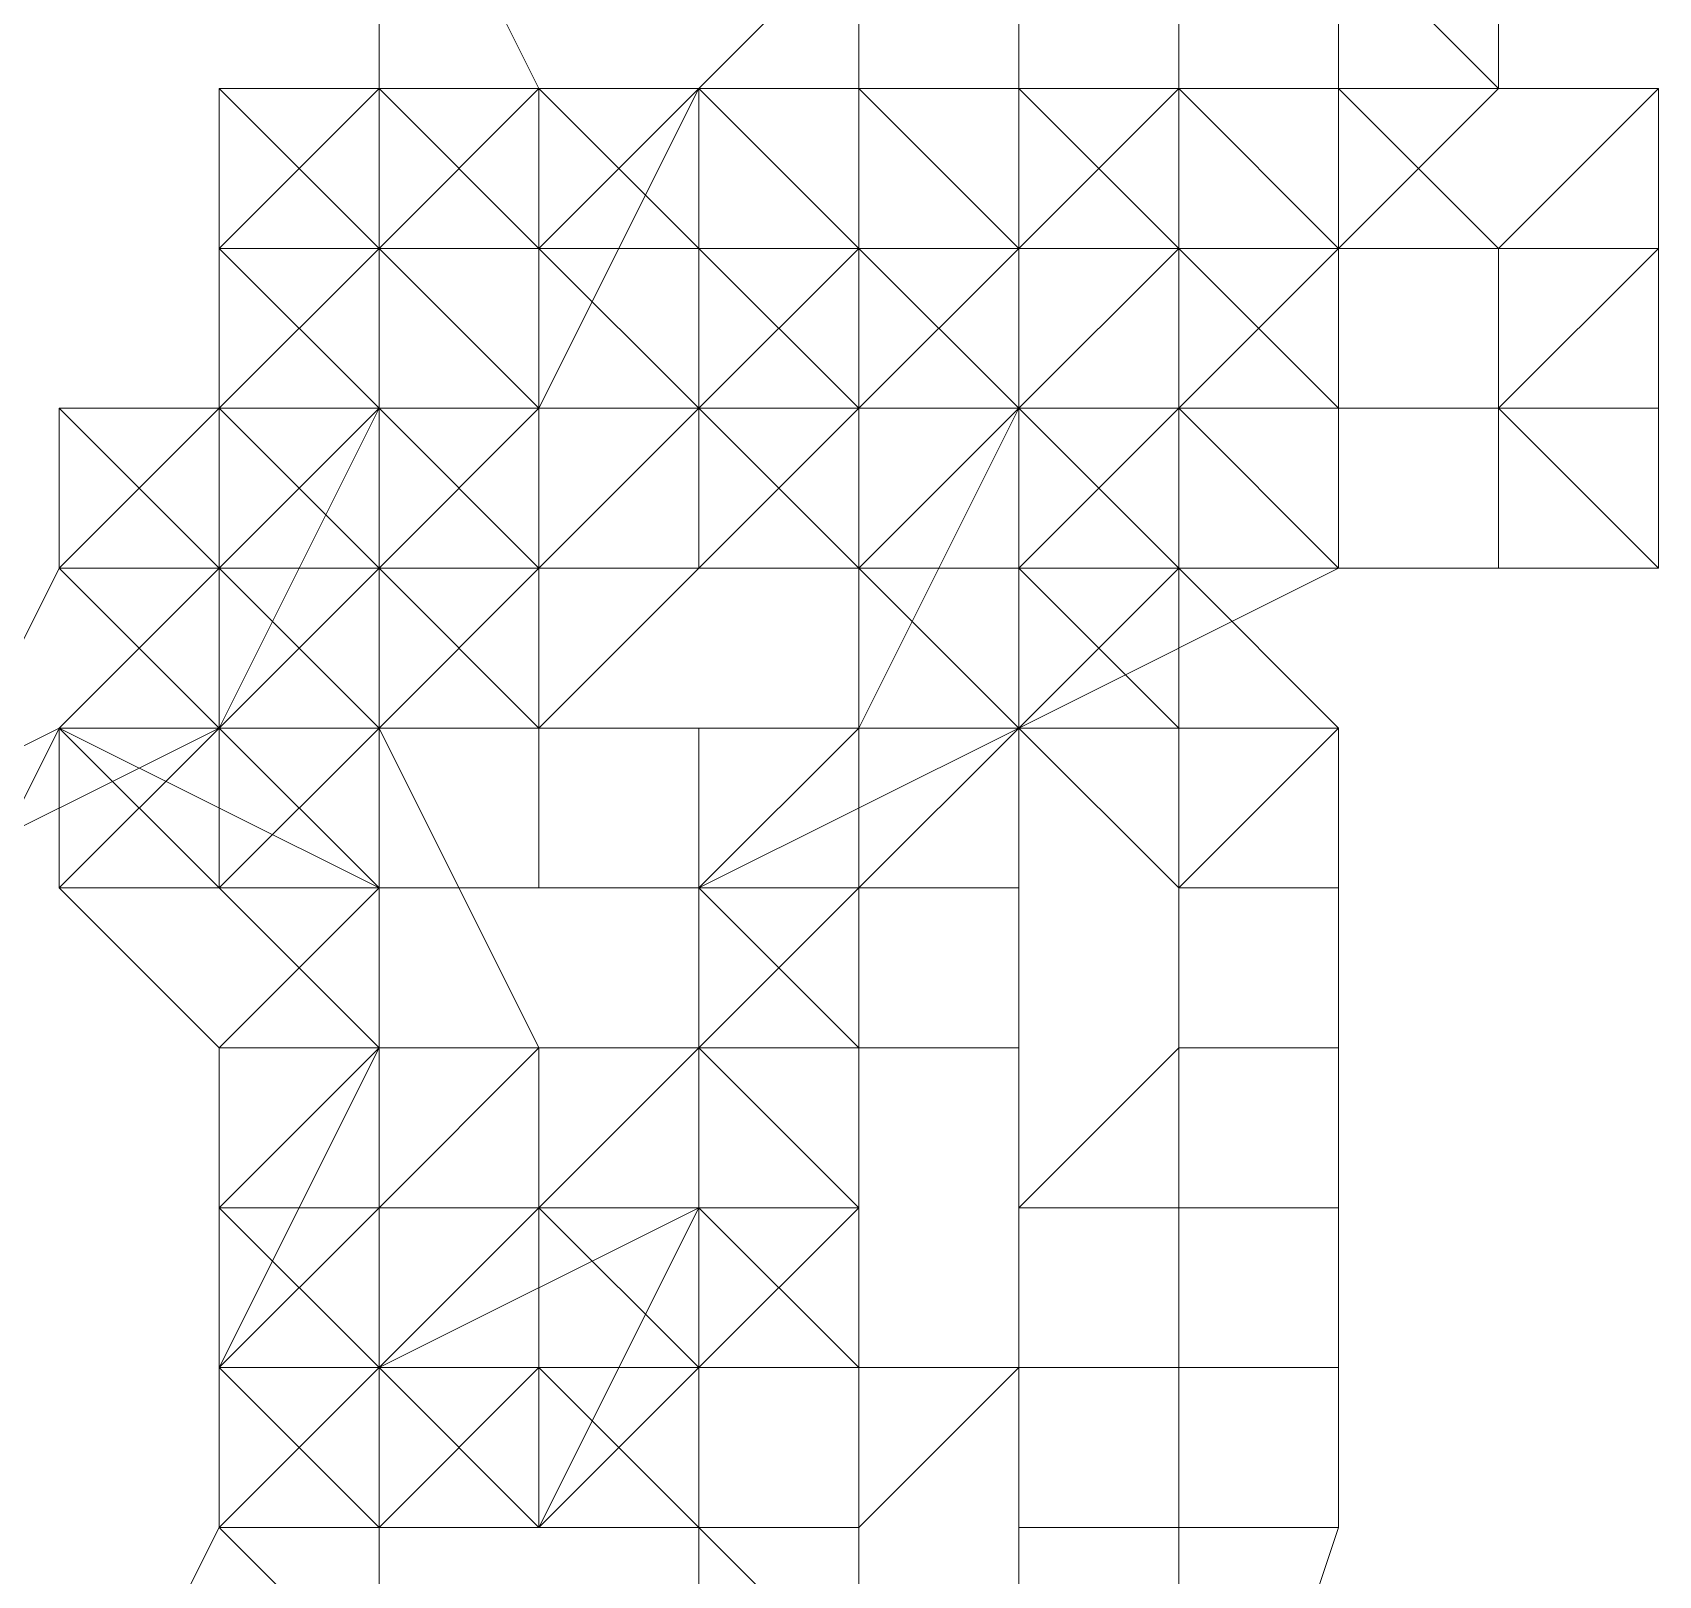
# Model space of a CAD drawing. Extents: x -66030 to 95157, y -13132 to 45879.
# Drawn here: x 53855.8 to 53895.51, y 27628.2 to 27665.89 of the extents above; entities that cross this region are included whole.
import ezdxf

# ---------------------------------------------------------------- set-up
doc = ezdxf.new("R2010")
doc.units = 0
doc.header["$LTSCALE"] = 100
doc.header["$MEASUREMENT"] = 0
doc.layers.get('0').update_dxf_attribs({"linetype": 'CONTINUOUS'})

msp = doc.modelspace()

# ---------------------------------------------------------------- linework, layer by layer
at = {"lineweight": 0}
for points in [[(53868.173, 27664.527), (53864.267, 27664.527), (53864.267, 27664.527), (53868.173, 27664.527), (53868.173, 27664.527), (53868.173, 27664.527), (53868.173, 27664.527), (53864.267, 27672.339), (53864.267, 27664.527)], [(53875.985, 27668.433), (53875.985, 27668.433), (53872.079, 27664.527), (53875.985, 27660.621), (53875.985, 27664.527), (53875.985, 27668.433), (53875.985, 27668.433), (53875.985, 27668.433), (53875.985, 27668.433)], [(53879.891, 27668.433), (53879.891, 27668.433), (53875.985, 27668.433), (53875.985, 27664.527), (53879.891, 27664.527), (53879.891, 27668.433), (53879.891, 27668.433), (53879.891, 27668.433), (53879.891, 27668.433)], [(53883.797, 27668.433), (53879.891, 27668.433), (53879.891, 27668.433), (53879.891, 27664.527), (53883.797, 27664.527), (53883.797, 27668.433), (53883.797, 27668.433), (53883.797, 27668.433), (53879.891, 27668.433)], [(53883.797, 27668.433), (53883.797, 27668.433), (53883.797, 27668.433), (53883.797, 27664.527), (53883.797, 27664.527), (53883.797, 27668.433), (53883.797, 27668.433), (53883.797, 27668.433), (53883.797, 27668.433)], [(53887.703, 27664.527), (53887.703, 27668.433), (53883.797, 27668.433), (53883.797, 27664.527), (53887.703, 27664.527), (53887.703, 27664.527), (53887.703, 27664.527), (53887.703, 27664.527), (53887.703, 27664.527)], [(53891.609, 27664.527), (53891.609, 27668.433), (53887.703, 27668.433), (53887.703, 27664.527), (53891.609, 27664.527), (53891.609, 27664.527), (53891.609, 27664.527), (53891.609, 27664.527), (53891.609, 27664.527)], [(53891.609, 27668.433), (53887.703, 27668.433), (53887.703, 27664.527), (53891.609, 27664.527), (53891.609, 27668.433), (53891.609, 27668.433), (53891.609, 27668.433), (53891.609, 27668.433), (53891.609, 27668.433)], [(53860.361, 27660.621), (53860.361, 27660.621), (53864.267, 27656.715), (53864.267, 27664.527), (53864.267, 27664.527), (53860.361, 27660.621), (53860.361, 27660.621), (53860.361, 27660.621), (53860.361, 27660.621)], [(53860.361, 27660.621), (53860.361, 27660.621), (53860.361, 27660.621), (53864.267, 27664.527), (53864.267, 27664.527), (53860.361, 27660.621), (53860.361, 27660.621), (53860.361, 27660.621), (53860.361, 27660.621)], [(53860.361, 27664.527), (53860.361, 27664.527), (53860.361, 27660.621), (53864.267, 27660.621), (53864.267, 27660.621), (53860.361, 27664.527), (53860.361, 27664.527), (53860.361, 27664.527), (53860.361, 27664.527)], [(53864.267, 27660.621), (53860.361, 27664.527), (53860.361, 27664.527), (53864.267, 27660.621), (53864.267, 27660.621), (53864.267, 27660.621), (53864.267, 27660.621), (53864.267, 27660.621), (53864.267, 27660.621)], [(53868.173, 27664.527), (53864.267, 27664.527), (53860.361, 27664.527), (53864.267, 27660.621), (53868.173, 27664.527), (53868.173, 27664.527), (53868.173, 27664.527), (53868.173, 27664.527), (53868.173, 27664.527)], [(53864.267, 27656.715), (53864.267, 27656.715), (53868.173, 27656.715), (53868.173, 27660.621), (53864.267, 27664.527), (53864.267, 27656.715), (53864.267, 27656.715), (53864.267, 27656.715), (53864.267, 27656.715)], [(53864.267, 27660.621), (53868.173, 27664.527), (53868.173, 27664.527), (53864.267, 27664.527), (53864.267, 27664.527), (53864.267, 27660.621), (53864.267, 27664.527), (53864.267, 27660.621), (53864.267, 27660.621)], [(53864.267, 27660.621), (53868.173, 27664.527), (53868.173, 27664.527), (53864.267, 27660.621), (53864.267, 27660.621), (53864.267, 27660.621), (53864.267, 27660.621), (53864.267, 27660.621), (53864.267, 27660.621)], [(53868.173, 27660.621), (53868.173, 27664.527), (53868.173, 27664.527), (53864.267, 27660.621), (53868.173, 27660.621), (53868.173, 27660.621), (53868.173, 27660.621), (53868.173, 27660.621), (53868.173, 27660.621)], [(53868.173, 27660.621), (53872.079, 27656.715), (53872.079, 27656.715), (53872.079, 27664.527), (53872.079, 27664.527), (53868.173, 27660.621), (53872.079, 27664.527), (53872.079, 27660.621), (53868.173, 27660.621)], [(53868.173, 27656.715), (53872.079, 27664.527), (53868.173, 27664.527), (53868.173, 27660.621), (53868.173, 27656.715), (53868.173, 27656.715), (53868.173, 27656.715), (53868.173, 27656.715), (53868.173, 27656.715)], [(53872.079, 27660.621), (53872.079, 27664.527), (53868.173, 27664.527), (53868.173, 27656.715), (53872.079, 27656.715), (53872.079, 27660.621), (53872.079, 27656.715), (53872.079, 27656.715), (53872.079, 27660.621)], [(53872.079, 27660.621), (53872.079, 27664.527), (53868.173, 27664.527), (53872.079, 27660.621), (53872.079, 27660.621), (53872.079, 27660.621), (53872.079, 27660.621), (53872.079, 27660.621), (53872.079, 27660.621)], [(53872.079, 27664.527), (53872.079, 27656.715), (53875.985, 27656.715), (53875.985, 27664.527), (53872.079, 27664.527), (53872.079, 27664.527), (53872.079, 27664.527), (53872.079, 27664.527), (53872.079, 27664.527)], [(53872.079, 27664.527), (53872.079, 27656.715), (53872.079, 27656.715), (53872.079, 27664.527), (53872.079, 27664.527), (53872.079, 27664.527), (53872.079, 27664.527), (53872.079, 27664.527), (53872.079, 27664.527)], [(53872.079, 27664.527), (53872.079, 27664.527), (53872.079, 27664.527), (53872.079, 27660.621), (53875.985, 27660.621), (53872.079, 27664.527), (53872.079, 27664.527), (53872.079, 27664.527), (53872.079, 27664.527)], [(53872.079, 27664.527), (53872.079, 27664.527), (53872.079, 27664.527), (53875.985, 27660.621), (53875.985, 27660.621), (53872.079, 27664.527), (53872.079, 27664.527), (53872.079, 27664.527), (53872.079, 27664.527)], [(53875.985, 27664.527), (53879.891, 27660.621), (53879.891, 27660.621), (53879.891, 27664.527), (53875.985, 27664.527), (53875.985, 27664.527), (53875.985, 27664.527), (53875.985, 27664.527), (53875.985, 27664.527)], [(53875.985, 27656.715), (53875.985, 27656.715), (53879.891, 27660.621), (53875.985, 27664.527), (53875.985, 27664.527), (53875.985, 27656.715), (53875.985, 27656.715), (53875.985, 27656.715), (53875.985, 27656.715)], [(53879.891, 27664.527), (53879.891, 27664.527), (53879.891, 27660.621), (53879.891, 27660.621), (53883.797, 27660.621), (53879.891, 27664.527), (53879.891, 27664.527), (53879.891, 27664.527), (53879.891, 27664.527)], [(53883.797, 27664.527), (53879.891, 27664.527), (53879.891, 27664.527), (53879.891, 27660.621), (53883.797, 27660.621), (53883.797, 27664.527), (53883.797, 27664.527), (53879.891, 27664.527), (53879.891, 27664.527)], [(53883.797, 27664.527), (53883.797, 27664.527), (53883.797, 27664.527), (53879.891, 27660.621), (53883.797, 27660.621), (53883.797, 27664.527), (53883.797, 27664.527), (53883.797, 27664.527), (53883.797, 27664.527)], [(53883.797, 27660.621), (53883.797, 27660.621), (53883.797, 27660.621), (53883.797, 27664.527), (53879.891, 27664.527), (53883.797, 27660.621), (53883.797, 27660.621), (53883.797, 27660.621), (53883.797, 27660.621)], [(53879.891, 27664.527), (53879.891, 27660.621), (53883.797, 27660.621), (53883.797, 27664.527), (53879.891, 27664.527), (53879.891, 27664.527), (53879.891, 27664.527), (53879.891, 27664.527), (53879.891, 27664.527)], [(53883.797, 27664.527), (53883.797, 27664.527), (53883.797, 27664.527), (53883.797, 27660.621), (53883.797, 27660.621), (53883.797, 27664.527), (53883.797, 27664.527), (53883.797, 27664.527), (53883.797, 27664.527)], [(53887.703, 27660.621), (53887.703, 27660.621), (53883.797, 27664.527), (53883.797, 27660.621), (53883.797, 27656.715), (53887.703, 27660.621), (53887.703, 27660.621), (53887.703, 27660.621), (53887.703, 27660.621)], [(53883.797, 27664.527), (53883.797, 27660.621), (53887.703, 27660.621), (53887.703, 27664.527), (53883.797, 27664.527), (53883.797, 27664.527), (53883.797, 27664.527), (53883.797, 27664.527), (53883.797, 27664.527)], [(53883.797, 27664.527), (53883.797, 27660.621), (53887.703, 27660.621), (53883.797, 27664.527), (53883.797, 27664.527), (53883.797, 27664.527), (53883.797, 27664.527), (53883.797, 27664.527), (53883.797, 27664.527)], [(53891.609, 27664.527), (53887.703, 27660.621), (53891.609, 27660.621), (53895.515, 27664.527), (53891.609, 27664.527), (53891.609, 27664.527), (53891.609, 27664.527), (53891.609, 27664.527), (53891.609, 27664.527)], [(53887.703, 27664.527), (53887.703, 27660.621), (53887.703, 27660.621), (53891.609, 27664.527), (53887.703, 27664.527), (53887.703, 27664.527), (53887.703, 27664.527), (53887.703, 27664.527), (53887.703, 27664.527)], [(53891.609, 27664.527), (53887.703, 27664.527), (53887.703, 27664.527), (53891.609, 27664.527), (53891.609, 27664.527), (53891.609, 27664.527), (53891.609, 27664.527), (53891.609, 27664.527), (53891.609, 27664.527)], [(53895.515, 27664.527), (53891.609, 27660.621), (53891.609, 27656.715), (53895.515, 27660.621), (53895.515, 27660.621), (53895.515, 27664.527), (53895.515, 27660.621), (53895.515, 27664.527), (53895.515, 27664.527)], [(53864.267, 27660.621), (53860.361, 27656.715), (53864.267, 27652.809), (53864.267, 27656.715), (53864.267, 27660.621), (53864.267, 27660.621), (53864.267, 27660.621), (53864.267, 27660.621), (53864.267, 27660.621)], [(53860.361, 27660.621), (53860.361, 27656.715), (53864.267, 27656.715), (53864.267, 27660.621), (53864.267, 27660.621), (53860.361, 27660.621), (53864.267, 27660.621), (53860.361, 27660.621), (53860.361, 27660.621)], [(53864.267, 27656.715), (53864.267, 27656.715), (53864.267, 27656.715), (53860.361, 27660.621), (53860.361, 27656.715), (53864.267, 27656.715), (53864.267, 27656.715), (53864.267, 27656.715), (53864.267, 27656.715)], [(53864.267, 27656.715), (53864.267, 27652.809), (53864.267, 27652.809), (53868.173, 27656.715), (53868.173, 27656.715), (53864.267, 27656.715), (53868.173, 27656.715), (53864.267, 27660.621), (53864.267, 27656.715)], [(53868.173, 27660.621), (53868.173, 27656.715), (53868.173, 27656.715), (53875.985, 27656.715), (53872.079, 27660.621), (53868.173, 27660.621), (53868.173, 27660.621), (53868.173, 27656.715), (53868.173, 27656.715)], [(53872.079, 27660.621), (53868.173, 27660.621), (53868.173, 27660.621), (53872.079, 27656.715), (53875.985, 27656.715), (53872.079, 27660.621), (53872.079, 27660.621), (53868.173, 27660.621), (53868.173, 27660.621)], [(53872.079, 27656.715), (53872.079, 27656.715), (53872.079, 27656.715), (53868.173, 27660.621), (53868.173, 27660.621), (53872.079, 27656.715), (53872.079, 27656.715), (53872.079, 27656.715), (53872.079, 27656.715)], [(53868.173, 27656.715), (53868.173, 27656.715), (53872.079, 27656.715), (53868.173, 27660.621), (53868.173, 27660.621), (53868.173, 27656.715), (53868.173, 27656.715), (53868.173, 27656.715), (53868.173, 27656.715)], [(53868.173, 27656.715), (53868.173, 27656.715), (53868.173, 27656.715), (53868.173, 27660.621), (53868.173, 27660.621), (53868.173, 27656.715), (53868.173, 27656.715), (53868.173, 27656.715), (53868.173, 27656.715)], [(53872.079, 27660.621), (53872.079, 27660.621), (53872.079, 27660.621), (53872.079, 27660.621), (53872.079, 27656.715), (53875.985, 27656.715), (53875.985, 27656.715), (53879.891, 27656.715), (53879.891, 27656.715), (53879.891, 27656.715), (53879.891, 27656.715), (53879.891, 27660.621), (53879.891, 27660.621), (53879.891, 27660.621), (53883.797, 27660.621), (53883.797, 27660.621), (53883.797, 27660.621), (53883.797, 27660.621), (53887.703, 27656.715), (53887.703, 27656.715), (53887.703, 27656.715), (53887.703, 27656.715), (53883.797, 27656.715), (53883.797, 27652.809), (53883.797, 27652.809), (53879.891, 27652.809), (53879.891, 27652.809), (53879.891, 27652.809), (53875.985, 27652.809), (53872.079, 27652.809), (53875.985, 27652.809), (53875.985, 27652.809), (53872.079, 27656.715), (53872.079, 27656.715), (53872.079, 27656.715), (53872.079, 27656.715), (53872.079, 27656.715), (53872.079, 27660.621)], [(53872.079, 27660.621), (53872.079, 27660.621), (53872.079, 27660.621), (53872.079, 27656.715), (53872.079, 27656.715), (53872.079, 27660.621), (53872.079, 27660.621), (53872.079, 27660.621), (53872.079, 27660.621)], [(53872.079, 27660.621), (53872.079, 27660.621), (53872.079, 27660.621), (53872.079, 27656.715), (53872.079, 27656.715), (53872.079, 27660.621), (53872.079, 27660.621), (53872.079, 27660.621), (53872.079, 27660.621)], [(53875.985, 27660.621), (53875.985, 27660.621), (53872.079, 27660.621), (53872.079, 27656.715), (53872.079, 27656.715), (53875.985, 27660.621), (53875.985, 27660.621), (53875.985, 27660.621), (53875.985, 27660.621)], [(53872.079, 27656.715), (53875.985, 27660.621), (53875.985, 27660.621), (53872.079, 27656.715), (53872.079, 27656.715), (53872.079, 27656.715), (53872.079, 27656.715), (53872.079, 27656.715), (53872.079, 27656.715)], [(53875.985, 27652.809), (53875.985, 27656.715), (53875.985, 27660.621), (53872.079, 27656.715), (53875.985, 27652.809), (53875.985, 27652.809), (53875.985, 27652.809), (53875.985, 27652.809), (53875.985, 27652.809)], [(53875.985, 27660.621), (53875.985, 27660.621), (53875.985, 27656.715), (53879.891, 27656.715), (53879.891, 27660.621), (53875.985, 27660.621), (53875.985, 27660.621), (53875.985, 27660.621), (53875.985, 27660.621)], [(53879.891, 27660.621), (53879.891, 27660.621), (53875.985, 27660.621), (53879.891, 27656.715), (53883.797, 27660.621), (53879.891, 27660.621), (53879.891, 27660.621), (53879.891, 27660.621), (53879.891, 27660.621)], [(53887.703, 27660.621), (53887.703, 27660.621), (53887.703, 27660.621), (53883.797, 27656.715), (53883.797, 27656.715), (53887.703, 27660.621), (53887.703, 27660.621), (53887.703, 27660.621), (53887.703, 27660.621)], [(53887.703, 27656.715), (53887.703, 27656.715), (53887.703, 27660.621), (53883.797, 27656.715), (53883.797, 27656.715), (53887.703, 27656.715), (53887.703, 27656.715), (53887.703, 27656.715), (53887.703, 27656.715)], [(53895.515, 27660.621), (53891.609, 27656.715), (53891.609, 27656.715), (53895.515, 27656.715), (53895.515, 27660.621), (53895.515, 27660.621), (53895.515, 27660.621), (53895.515, 27660.621), (53895.515, 27660.621)], [(53895.515, 27660.621), (53891.609, 27656.715), (53891.609, 27656.715), (53895.515, 27660.621), (53895.515, 27660.621), (53895.515, 27660.621), (53895.515, 27660.621), (53895.515, 27660.621), (53895.515, 27660.621)], [(53856.455, 27656.715), (53860.361, 27652.809), (53860.361, 27652.809), (53860.361, 27656.715), (53856.455, 27656.715), (53856.455, 27656.715), (53856.455, 27656.715), (53856.455, 27656.715), (53856.455, 27656.715)], [(53856.455, 27652.809), (53860.361, 27652.809), (53860.361, 27652.809), (53856.455, 27656.715), (53856.455, 27656.715), (53856.455, 27652.809), (53856.455, 27656.715), (53856.455, 27656.715), (53856.455, 27652.809)], [(53860.361, 27656.715), (53860.361, 27656.715), (53856.455, 27652.809), (53860.361, 27648.903), (53864.267, 27652.809), (53860.361, 27656.715), (53860.361, 27656.715), (53860.361, 27656.715), (53860.361, 27656.715)], [(53864.267, 27656.715), (53864.267, 27656.715), (53864.267, 27656.715), (53860.361, 27656.715), (53860.361, 27656.715), (53860.361, 27656.715), (53860.361, 27652.809), (53860.361, 27652.809), (53860.361, 27652.809), (53864.267, 27656.715)], [(53860.361, 27656.715), (53860.361, 27652.809), (53864.267, 27656.715), (53860.361, 27656.715), (53860.361, 27656.715), (53860.361, 27656.715), (53860.361, 27656.715), (53860.361, 27656.715), (53860.361, 27656.715)], [(53864.267, 27656.715), (53864.267, 27656.715), (53860.361, 27656.715), (53864.267, 27652.809), (53864.267, 27652.809), (53864.267, 27656.715), (53864.267, 27652.809), (53868.173, 27656.715), (53864.267, 27656.715)], [(53860.361, 27648.903), (53864.267, 27648.903), (53868.173, 27652.809), (53864.267, 27656.715), (53860.361, 27652.809), (53860.361, 27648.903), (53860.361, 27648.903), (53860.361, 27648.903), (53864.267, 27648.903)], [(53864.267, 27652.809), (53864.267, 27652.809), (53864.267, 27648.903), (53868.173, 27652.809), (53868.173, 27656.715), (53864.267, 27652.809), (53864.267, 27652.809), (53864.267, 27652.809), (53864.267, 27652.809)], [(53868.173, 27656.715), (53864.267, 27652.809), (53864.267, 27652.809), (53868.173, 27652.809), (53868.173, 27656.715), (53868.173, 27656.715), (53868.173, 27656.715), (53868.173, 27656.715), (53868.173, 27656.715)], [(53872.079, 27656.715), (53872.079, 27652.809), (53875.985, 27652.809), (53875.985, 27656.715), (53875.985, 27656.715), (53872.079, 27656.715), (53872.079, 27656.715), (53868.173, 27652.809), (53872.079, 27652.809)], [(53868.173, 27656.715), (53872.079, 27656.715), (53872.079, 27656.715), (53875.985, 27656.715), (53875.985, 27656.715), (53868.173, 27656.715), (53868.173, 27656.715), (53868.173, 27656.715), (53872.079, 27656.715)], [(53875.985, 27652.809), (53872.079, 27656.715), (53872.079, 27656.715), (53875.985, 27652.809), (53875.985, 27652.809), (53875.985, 27652.809), (53875.985, 27652.809), (53875.985, 27652.809), (53875.985, 27652.809)], [(53875.985, 27656.715), (53872.079, 27652.809), (53872.079, 27652.809), (53875.985, 27652.809), (53875.985, 27652.809), (53875.985, 27656.715), (53875.985, 27652.809), (53875.985, 27656.715), (53875.985, 27656.715)], [(53875.985, 27656.715), (53872.079, 27652.809), (53872.079, 27652.809), (53875.985, 27656.715), (53875.985, 27656.715), (53875.985, 27656.715), (53875.985, 27656.715), (53875.985, 27656.715), (53875.985, 27656.715)], [(53875.985, 27656.715), (53872.079, 27652.809), (53872.079, 27652.809), (53875.985, 27656.715), (53875.985, 27656.715), (53875.985, 27656.715), (53875.985, 27656.715), (53875.985, 27656.715), (53875.985, 27656.715)], [(53872.079, 27656.715), (53872.079, 27652.809), (53872.079, 27652.809), (53875.985, 27656.715), (53872.079, 27656.715), (53872.079, 27656.715), (53872.079, 27656.715), (53872.079, 27652.809), (53872.079, 27652.809)], [(53875.985, 27652.809), (53879.891, 27656.715), (53875.985, 27656.715), (53875.985, 27652.809), (53875.985, 27652.809), (53875.985, 27652.809), (53875.985, 27652.809), (53875.985, 27652.809), (53875.985, 27652.809)], [(53879.891, 27652.809), (53879.891, 27656.715), (53875.985, 27656.715), (53875.985, 27652.809), (53875.985, 27652.809), (53879.891, 27652.809), (53875.985, 27652.809), (53879.891, 27652.809), (53879.891, 27652.809)], [(53875.985, 27656.715), (53875.985, 27656.715), (53875.985, 27652.809), (53879.891, 27656.715), (53879.891, 27656.715), (53875.985, 27656.715), (53875.985, 27656.715), (53875.985, 27656.715), (53875.985, 27656.715)], [(53875.985, 27656.715), (53875.985, 27656.715), (53875.985, 27656.715), (53879.891, 27656.715), (53879.891, 27656.715), (53875.985, 27656.715), (53875.985, 27656.715), (53875.985, 27656.715), (53875.985, 27656.715)], [(53879.891, 27656.715), (53875.985, 27648.903), (53879.891, 27648.903), (53879.891, 27652.809), (53879.891, 27656.715), (53879.891, 27656.715), (53879.891, 27656.715), (53879.891, 27656.715), (53879.891, 27656.715)], [(53875.985, 27656.715), (53875.985, 27652.809), (53875.985, 27648.903), (53879.891, 27656.715), (53875.985, 27656.715), (53875.985, 27656.715), (53875.985, 27656.715), (53875.985, 27656.715), (53875.985, 27656.715)], [(53879.891, 27656.715), (53879.891, 27656.715), (53879.891, 27656.715), (53879.891, 27652.809), (53879.891, 27652.809), (53879.891, 27656.715), (53879.891, 27652.809), (53883.797, 27652.809), (53879.891, 27656.715)], [(53879.891, 27656.715), (53883.797, 27652.809), (53883.797, 27652.809), (53883.797, 27656.715), (53883.797, 27656.715), (53879.891, 27656.715), (53883.797, 27656.715), (53883.797, 27656.715), (53879.891, 27656.715)], [(53879.891, 27656.715), (53883.797, 27652.809), (53883.797, 27652.809), (53879.891, 27656.715), (53879.891, 27656.715), (53879.891, 27656.715), (53879.891, 27656.715), (53879.891, 27656.715), (53879.891, 27656.715)], [(53879.891, 27648.903), (53883.797, 27648.903), (53883.797, 27652.809), (53879.891, 27656.715), (53879.891, 27652.809), (53879.891, 27648.903), (53879.891, 27648.903), (53883.797, 27648.903), (53883.797, 27648.903)], [(53887.703, 27656.715), (53883.797, 27656.715), (53879.891, 27652.809), (53879.891, 27648.903), (53887.703, 27652.809), (53887.703, 27656.715), (53887.703, 27656.715), (53883.797, 27656.715), (53883.797, 27656.715)], [(53887.703, 27656.715), (53887.703, 27656.715), (53887.703, 27656.715), (53883.797, 27656.715), (53883.797, 27656.715), (53887.703, 27656.715), (53887.703, 27656.715), (53887.703, 27656.715), (53887.703, 27656.715)], [(53887.703, 27652.809), (53887.703, 27652.809), (53887.703, 27656.715), (53883.797, 27656.715), (53883.797, 27656.715), (53887.703, 27652.809), (53887.703, 27652.809), (53887.703, 27652.809), (53887.703, 27652.809)], [(53883.797, 27656.715), (53883.797, 27652.809), (53887.703, 27652.809), (53883.797, 27656.715), (53883.797, 27656.715), (53883.797, 27656.715), (53883.797, 27656.715), (53883.797, 27656.715), (53883.797, 27656.715)], [(53887.703, 27656.715), (53887.703, 27656.715), (53887.703, 27656.715), (53887.703, 27652.809), (53887.703, 27652.809), (53887.703, 27656.715), (53887.703, 27656.715), (53887.703, 27656.715), (53887.703, 27656.715)], [(53891.609, 27656.715), (53891.609, 27656.715), (53887.703, 27656.715), (53887.703, 27652.809), (53891.609, 27652.809), (53891.609, 27656.715), (53891.609, 27656.715), (53891.609, 27656.715), (53891.609, 27656.715)], [(53891.609, 27652.809), (53891.609, 27656.715), (53891.609, 27656.715), (53891.609, 27652.809), (53891.609, 27652.809), (53891.609, 27652.809), (53891.609, 27652.809), (53891.609, 27652.809), (53891.609, 27652.809)], [(53895.515, 27652.809), (53895.515, 27656.715), (53891.609, 27656.715), (53891.609, 27652.809), (53895.515, 27652.809), (53895.515, 27652.809), (53895.515, 27652.809), (53895.515, 27652.809), (53895.515, 27652.809)], [(53895.515, 27652.809), (53891.609, 27656.715), (53891.609, 27656.715), (53895.515, 27652.809), (53895.515, 27652.809), (53895.515, 27652.809), (53895.515, 27652.809), (53895.515, 27652.809), (53895.515, 27652.809)], [(53895.515, 27656.715), (53891.609, 27656.715), (53891.609, 27656.715), (53895.515, 27652.809), (53895.515, 27656.715), (53895.515, 27656.715), (53895.515, 27656.715), (53895.515, 27656.715), (53895.515, 27656.715)], [(53860.361, 27648.903), (53860.361, 27652.809), (53860.361, 27652.809), (53856.455, 27652.809), (53856.455, 27652.809), (53860.361, 27648.903), (53856.455, 27652.809), (53852.549, 27644.997), (53860.361, 27648.903)], [(53856.455, 27648.903), (53860.361, 27648.903), (53860.361, 27648.903), (53860.361, 27652.809), (53856.455, 27648.903), (53856.455, 27648.903), (53856.455, 27648.903), (53856.455, 27648.903), (53856.455, 27648.903)], [(53864.267, 27648.903), (53860.361, 27652.809), (53860.361, 27648.903), (53860.361, 27644.997), (53864.267, 27648.903), (53864.267, 27648.903), (53864.267, 27648.903), (53864.267, 27648.903), (53864.267, 27648.903)], [(53864.267, 27652.809), (53864.267, 27652.809), (53860.361, 27652.809), (53864.267, 27648.903), (53868.173, 27648.903), (53864.267, 27652.809), (53864.267, 27652.809), (53864.267, 27652.809), (53864.267, 27652.809)], [(53868.173, 27652.809), (53868.173, 27652.809), (53864.267, 27652.809), (53868.173, 27648.903), (53868.173, 27648.903), (53868.173, 27652.809), (53868.173, 27648.903), (53872.079, 27652.809), (53868.173, 27652.809)], [(53879.891, 27652.809), (53879.891, 27648.903), (53879.891, 27648.903), (53883.797, 27652.809), (53883.797, 27652.809), (53879.891, 27652.809), (53879.891, 27652.809), (53875.985, 27652.809), (53879.891, 27648.903)], [(53879.891, 27648.903), (53879.891, 27648.903), (53879.891, 27648.903), (53879.891, 27652.809), (53879.891, 27652.809), (53879.891, 27648.903), (53879.891, 27648.903), (53879.891, 27648.903), (53879.891, 27648.903)], [(53883.797, 27652.809), (53879.891, 27648.903), (53883.797, 27644.997), (53887.703, 27648.903), (53883.797, 27652.809), (53883.797, 27652.809), (53883.797, 27652.809), (53883.797, 27652.809), (53883.797, 27652.809)], [(53883.797, 27652.809), (53879.891, 27648.903), (53879.891, 27648.903), (53883.797, 27652.809), (53883.797, 27652.809), (53883.797, 27652.809), (53883.797, 27652.809), (53883.797, 27652.809), (53883.797, 27652.809)], [(53852.549, 27641.091), (53848.643, 27644.997), (53848.643, 27641.091), (53852.549, 27637.185), (53852.549, 27641.091), (53852.549, 27641.091), (53852.549, 27641.091), (53856.455, 27648.903), (53848.643, 27644.997)], [(53856.455, 27648.903), (53860.361, 27644.997), (53860.361, 27648.903), (53856.455, 27648.903), (53856.455, 27648.903), (53856.455, 27648.903), (53856.455, 27648.903), (53856.455, 27648.903), (53856.455, 27648.903)], [(53856.455, 27644.997), (53860.361, 27648.903), (53860.361, 27648.903), (53856.455, 27648.903), (53856.455, 27644.997), (53856.455, 27644.997), (53856.455, 27644.997), (53856.455, 27644.997), (53856.455, 27644.997)], [(53860.361, 27641.091), (53864.267, 27644.997), (53860.361, 27648.903), (53856.455, 27644.997), (53860.361, 27641.091), (53860.361, 27641.091), (53860.361, 27641.091), (53860.361, 27641.091), (53860.361, 27641.091)], [(53856.455, 27648.903), (53856.455, 27644.997), (53860.361, 27644.997), (53864.267, 27648.903), (53864.267, 27648.903), (53856.455, 27648.903), (53856.455, 27648.903), (53856.455, 27648.903), (53856.455, 27644.997)], [(53860.361, 27648.903), (53856.455, 27648.903), (53856.455, 27648.903), (53864.267, 27644.997), (53864.267, 27648.903), (53860.361, 27648.903), (53860.361, 27648.903), (53860.361, 27648.903), (53856.455, 27648.903)], [(53868.173, 27641.091), (53864.267, 27648.903), (53860.361, 27644.997), (53864.267, 27641.091), (53868.173, 27641.091), (53868.173, 27641.091), (53864.267, 27648.903), (53864.267, 27648.903), (53864.267, 27648.903)], [(53860.361, 27644.997), (53860.361, 27644.997), (53864.267, 27644.997), (53864.267, 27648.903), (53860.361, 27648.903), (53860.361, 27644.997), (53860.361, 27644.997), (53860.361, 27644.997), (53860.361, 27644.997)], [(53860.361, 27644.997), (53860.361, 27644.997), (53860.361, 27644.997), (53860.361, 27648.903), (53860.361, 27648.903), (53860.361, 27644.997), (53860.361, 27644.997), (53860.361, 27644.997), (53860.361, 27644.997)], [(53872.079, 27648.903), (53872.079, 27648.903), (53864.267, 27648.903), (53868.173, 27641.091), (53872.079, 27641.091), (53872.079, 27648.903), (53872.079, 27648.903), (53872.079, 27648.903), (53872.079, 27648.903)], [(53864.267, 27644.997), (53868.173, 27644.997), (53868.173, 27644.997), (53868.173, 27648.903), (53864.267, 27648.903), (53864.267, 27644.997), (53864.267, 27644.997), (53868.173, 27644.997), (53868.173, 27644.997)], [(53864.267, 27648.903), (53864.267, 27644.997), (53864.267, 27644.997), (53864.267, 27648.903), (53864.267, 27648.903), (53864.267, 27648.903), (53864.267, 27644.997), (53864.267, 27644.997), (53864.267, 27644.997)], [(53868.173, 27644.997), (53868.173, 27644.997), (53872.079, 27644.997), (53872.079, 27648.903), (53868.173, 27648.903), (53868.173, 27644.997), (53868.173, 27644.997), (53868.173, 27644.997), (53868.173, 27644.997)], [(53868.173, 27644.997), (53868.173, 27644.997), (53868.173, 27644.997), (53868.173, 27648.903), (53868.173, 27648.903), (53868.173, 27644.997), (53868.173, 27644.997), (53868.173, 27644.997), (53868.173, 27644.997)], [(53872.079, 27648.903), (53872.079, 27648.903), (53872.079, 27648.903), (53872.079, 27641.091), (53872.079, 27641.091), (53872.079, 27648.903), (53872.079, 27648.903), (53872.079, 27648.903), (53872.079, 27648.903)], [(53875.985, 27644.997), (53872.079, 27644.997), (53872.079, 27648.903), (53872.079, 27644.997), (53872.079, 27641.091), (53875.985, 27644.997), (53875.985, 27644.997), (53875.985, 27644.997), (53872.079, 27644.997)], [(53879.891, 27648.903), (53872.079, 27644.997), (53872.079, 27644.997), (53879.891, 27644.997), (53879.891, 27644.997), (53879.891, 27648.903), (53879.891, 27644.997), (53879.891, 27648.903), (53879.891, 27648.903)], [(53875.985, 27648.903), (53872.079, 27644.997), (53875.985, 27644.997), (53879.891, 27648.903), (53875.985, 27648.903), (53875.985, 27648.903), (53875.985, 27648.903), (53875.985, 27648.903), (53875.985, 27648.903)], [(53872.079, 27648.903), (53872.079, 27644.997), (53875.985, 27644.997), (53875.985, 27648.903), (53875.985, 27648.903), (53872.079, 27648.903), (53875.985, 27648.903), (53875.985, 27648.903), (53872.079, 27648.903)], [(53872.079, 27648.903), (53872.079, 27644.997), (53872.079, 27644.997), (53872.079, 27648.903), (53872.079, 27648.903), (53872.079, 27648.903), (53872.079, 27648.903), (53872.079, 27648.903), (53872.079, 27648.903)], [(53887.703, 27648.903), (53883.797, 27648.903), (53883.797, 27644.997), (53887.703, 27644.997), (53887.703, 27648.903), (53887.703, 27648.903), (53887.703, 27648.903), (53887.703, 27648.903), (53887.703, 27648.903)], [(53864.267, 27641.091), (53864.267, 27644.997), (53864.267, 27644.997), (53860.361, 27641.091), (53860.361, 27641.091), (53864.267, 27641.091), (53860.361, 27641.091), (53860.361, 27641.091), (53864.267, 27641.091)], [(53875.985, 27644.997), (53875.985, 27644.997), (53875.985, 27644.997), (53872.079, 27644.997), (53872.079, 27641.091), (53875.985, 27644.997), (53875.985, 27644.997), (53875.985, 27644.997), (53875.985, 27644.997)], [(53875.985, 27641.091), (53875.985, 27641.091), (53875.985, 27644.997), (53872.079, 27644.997), (53872.079, 27641.091), (53875.985, 27641.091), (53875.985, 27641.091), (53875.985, 27641.091), (53875.985, 27641.091)], [(53872.079, 27637.185), (53875.985, 27637.185), (53875.985, 27641.091), (53872.079, 27644.997), (53872.079, 27641.091), (53872.079, 27637.185), (53872.079, 27637.185), (53875.985, 27637.185), (53875.985, 27637.185)], [(53872.079, 27641.091), (53872.079, 27637.185), (53872.079, 27637.185), (53872.079, 27644.997), (53872.079, 27641.091), (53872.079, 27641.091), (53872.079, 27641.091), (53872.079, 27641.091), (53872.079, 27641.091)], [(53879.891, 27644.997), (53872.079, 27644.997), (53872.079, 27641.091), (53879.891, 27641.091), (53879.891, 27644.997), (53879.891, 27644.997), (53879.891, 27644.997), (53879.891, 27644.997), (53879.891, 27644.997)], [(53887.703, 27644.997), (53883.797, 27644.997), (53883.797, 27641.091), (53887.703, 27641.091), (53887.703, 27644.997), (53887.703, 27644.997), (53887.703, 27644.997), (53887.703, 27644.997), (53887.703, 27644.997)], [(53887.703, 27644.997), (53883.797, 27644.997), (53883.797, 27644.997), (53887.703, 27644.997), (53887.703, 27644.997), (53887.703, 27644.997), (53887.703, 27644.997), (53887.703, 27644.997), (53887.703, 27644.997)], [(53860.361, 27637.185), (53864.267, 27637.185), (53864.267, 27637.185), (53864.267, 27641.091), (53860.361, 27641.091), (53860.361, 27637.185), (53860.361, 27641.091), (53860.361, 27641.091), (53860.361, 27637.185)], [(53864.267, 27633.279), (53864.267, 27637.185), (53864.267, 27641.091), (53860.361, 27633.279), (53860.361, 27633.279), (53864.267, 27633.279), (53860.361, 27633.279), (53864.267, 27633.279), (53864.267, 27633.279)], [(53864.267, 27641.091), (53864.267, 27641.091), (53860.361, 27637.185), (53864.267, 27633.279), (53864.267, 27637.185), (53864.267, 27641.091), (53864.267, 27641.091), (53864.267, 27641.091), (53864.267, 27641.091)], [(53864.267, 27637.185), (53864.267, 27637.185), (53868.173, 27637.185), (53868.173, 27641.091), (53864.267, 27641.091), (53864.267, 27637.185), (53864.267, 27637.185), (53864.267, 27637.185), (53864.267, 27637.185)], [(53868.173, 27641.091), (53868.173, 27641.091), (53864.267, 27641.091), (53864.267, 27637.185), (53868.173, 27637.185), (53868.173, 27641.091), (53868.173, 27641.091), (53868.173, 27641.091), (53868.173, 27641.091)], [(53868.173, 27641.091), (53868.173, 27637.185), (53872.079, 27637.185), (53872.079, 27641.091), (53868.173, 27641.091), (53868.173, 27641.091), (53868.173, 27641.091), (53868.173, 27641.091), (53868.173, 27641.091)], [(53868.173, 27637.185), (53868.173, 27641.091), (53868.173, 27641.091), (53868.173, 27637.185), (53868.173, 27637.185), (53868.173, 27637.185), (53868.173, 27637.185), (53868.173, 27637.185), (53868.173, 27637.185)], [(53872.079, 27641.091), (53872.079, 27641.091), (53868.173, 27641.091), (53868.173, 27637.185), (53872.079, 27637.185), (53872.079, 27641.091), (53872.079, 27641.091), (53872.079, 27641.091), (53872.079, 27641.091)], [(53872.079, 27641.091), (53872.079, 27641.091), (53872.079, 27641.091), (53868.173, 27637.185), (53872.079, 27637.185), (53872.079, 27641.091), (53872.079, 27641.091), (53872.079, 27641.091), (53872.079, 27641.091)], [(53875.985, 27641.091), (53875.985, 27641.091), (53875.985, 27641.091), (53872.079, 27641.091), (53872.079, 27641.091), (53875.985, 27641.091), (53875.985, 27641.091), (53875.985, 27641.091), (53875.985, 27641.091)], [(53875.985, 27637.185), (53875.985, 27637.185), (53872.079, 27641.091), (53872.079, 27637.185), (53872.079, 27637.185), (53875.985, 27637.185), (53875.985, 27637.185), (53875.985, 27637.185), (53875.985, 27637.185)], [(53879.891, 27641.091), (53872.079, 27641.091), (53872.079, 27633.279), (53879.891, 27633.279), (53879.891, 27641.091), (53879.891, 27641.091), (53879.891, 27641.091), (53879.891, 27641.091), (53879.891, 27641.091)], [(53883.797, 27641.091), (53883.797, 27641.091), (53879.891, 27637.185), (53887.703, 27637.185), (53887.703, 27641.091), (53883.797, 27641.091), (53883.797, 27641.091), (53883.797, 27641.091), (53883.797, 27641.091)], [(53860.361, 27637.185), (53864.267, 27637.185), (53864.267, 27637.185), (53860.361, 27637.185), (53860.361, 27637.185), (53860.361, 27637.185), (53860.361, 27637.185), (53860.361, 27637.185), (53860.361, 27637.185)], [(53860.361, 27633.279), (53864.267, 27637.185), (53864.267, 27637.185), (53860.361, 27637.185), (53860.361, 27637.185), (53860.361, 27633.279), (53860.361, 27637.185), (53860.361, 27637.185), (53860.361, 27633.279)], [(53868.173, 27629.373), (53864.267, 27633.279), (53864.267, 27633.279), (53864.267, 27629.373), (53868.173, 27629.373), (53868.173, 27629.373), (53868.173, 27629.373), (53872.079, 27637.185), (53864.267, 27633.279)], [(53868.173, 27633.279), (53872.079, 27629.373), (53872.079, 27633.279), (53868.173, 27637.185), (53868.173, 27637.185), (53868.173, 27633.279), (53868.173, 27637.185), (53864.267, 27633.279), (53868.173, 27633.279)], [(53868.173, 27637.185), (53872.079, 27633.279), (53872.079, 27633.279), (53872.079, 27637.185), (53868.173, 27637.185), (53868.173, 27637.185), (53868.173, 27637.185), (53868.173, 27637.185), (53868.173, 27637.185)], [(53875.985, 27637.185), (53875.985, 27637.185), (53875.985, 27637.185), (53872.079, 27637.185), (53872.079, 27633.279), (53875.985, 27637.185), (53875.985, 27637.185), (53875.985, 27637.185), (53875.985, 27637.185)], [(53875.985, 27633.279), (53875.985, 27637.185), (53875.985, 27637.185), (53872.079, 27637.185), (53872.079, 27633.279), (53875.985, 27633.279), (53875.985, 27633.279), (53875.985, 27633.279), (53875.985, 27637.185)], [(53872.079, 27633.279), (53872.079, 27633.279), (53875.985, 27633.279), (53872.079, 27637.185), (53872.079, 27637.185), (53872.079, 27633.279), (53872.079, 27633.279), (53872.079, 27633.279), (53872.079, 27633.279)], [(53879.891, 27637.185), (53879.891, 27637.185), (53879.891, 27633.279), (53887.703, 27633.279), (53887.703, 27637.185), (53879.891, 27637.185), (53879.891, 27637.185), (53879.891, 27637.185), (53879.891, 27637.185)], [(53868.173, 27633.279), (53864.267, 27629.373), (53864.267, 27629.373), (53860.361, 27629.373), (53860.361, 27629.373), (53860.361, 27629.373), (53864.267, 27633.279), (53864.267, 27633.279), (53868.173, 27633.279)], [(53864.267, 27625.467), (53864.267, 27625.467), (53864.267, 27629.373), (53864.267, 27633.279), (53860.361, 27629.373), (53864.267, 27625.467), (53864.267, 27625.467), (53864.267, 27625.467), (53864.267, 27625.467)], [(53860.361, 27633.279), (53860.361, 27629.373), (53860.361, 27629.373), (53864.267, 27629.373), (53864.267, 27629.373), (53860.361, 27633.279), (53860.361, 27633.279), (53860.361, 27633.279), (53860.361, 27629.373)], [(53860.361, 27633.279), (53860.361, 27633.279), (53860.361, 27633.279), (53864.267, 27629.373), (53864.267, 27629.373), (53860.361, 27633.279), (53860.361, 27633.279), (53860.361, 27633.279), (53860.361, 27633.279)], [(53864.267, 27633.279), (53864.267, 27633.279), (53860.361, 27633.279), (53864.267, 27629.373), (53864.267, 27629.373), (53864.267, 27633.279), (53864.267, 27633.279), (53864.267, 27633.279), (53864.267, 27633.279)], [(53864.267, 27629.373), (53868.173, 27629.373), (53868.173, 27629.373), (53864.267, 27633.279), (53864.267, 27629.373), (53864.267, 27629.373), (53864.267, 27629.373), (53868.173, 27629.373), (53868.173, 27629.373)], [(53872.079, 27633.279), (53872.079, 27633.279), (53872.079, 27633.279), (53868.173, 27633.279), (53868.173, 27629.373), (53872.079, 27633.279), (53872.079, 27633.279), (53872.079, 27633.279), (53872.079, 27633.279)], [(53875.985, 27629.373), (53875.985, 27633.279), (53872.079, 27633.279), (53868.173, 27629.373), (53872.079, 27629.373), (53875.985, 27629.373), (53875.985, 27629.373), (53875.985, 27629.373), (53875.985, 27633.279)], [(53875.985, 27633.279), (53875.985, 27633.279), (53875.985, 27633.279), (53872.079, 27633.279), (53872.079, 27633.279), (53875.985, 27633.279), (53875.985, 27633.279), (53875.985, 27633.279), (53875.985, 27633.279)], [(53879.891, 27633.279), (53872.079, 27633.279), (53872.079, 27629.373), (53875.985, 27629.373), (53879.891, 27633.279), (53879.891, 27633.279), (53879.891, 27633.279), (53879.891, 27633.279), (53879.891, 27633.279)], [(53879.891, 27633.279), (53872.079, 27633.279), (53872.079, 27633.279), (53879.891, 27633.279), (53879.891, 27633.279), (53879.891, 27633.279), (53879.891, 27633.279), (53879.891, 27633.279), (53879.891, 27633.279)], [(53879.891, 27633.279), (53879.891, 27633.279), (53879.891, 27629.373), (53887.703, 27629.373), (53887.703, 27633.279), (53879.891, 27633.279), (53879.891, 27633.279), (53879.891, 27633.279), (53879.891, 27633.279)], [(53860.361, 27629.373), (53864.267, 27625.467), (53864.267, 27625.467), (53860.361, 27629.373), (53860.361, 27629.373), (53860.361, 27629.373), (53860.361, 27629.373), (53856.455, 27621.561), (53864.267, 27625.467)], [(53860.361, 27629.373), (53860.361, 27629.373), (53860.361, 27629.373), (53864.267, 27625.467), (53864.267, 27629.373), (53860.361, 27629.373), (53860.361, 27629.373), (53860.361, 27629.373), (53860.361, 27629.373)], [(53875.985, 27629.373), (53875.985, 27629.373), (53875.985, 27629.373), (53872.079, 27629.373), (53872.079, 27629.373), (53875.985, 27629.373), (53875.985, 27629.373), (53875.985, 27629.373), (53875.985, 27629.373)], [(53875.985, 27625.467), (53875.985, 27629.373), (53875.985, 27629.373), (53872.079, 27629.373), (53872.079, 27625.467), (53875.985, 27625.467), (53875.985, 27625.467), (53875.985, 27629.373), (53875.985, 27629.373)], [(53875.985, 27625.467), (53875.985, 27625.467), (53875.985, 27625.467), (53872.079, 27629.373), (53872.079, 27625.467), (53875.985, 27625.467), (53875.985, 27625.467), (53875.985, 27625.467), (53875.985, 27625.467)], [(53875.985, 27629.373), (53872.079, 27629.373), (53872.079, 27621.561), (53875.985, 27621.561), (53875.985, 27629.373), (53875.985, 27629.373), (53875.985, 27629.373), (53875.985, 27629.373), (53875.985, 27629.373)], [(53887.703, 27629.373), (53879.891, 27629.373), (53879.891, 27621.561), (53883.797, 27617.655), (53887.703, 27629.373), (53887.703, 27629.373), (53887.703, 27629.373), (53887.703, 27629.373), (53887.703, 27629.373)]]:
    msp.add_lwpolyline(points, close=True, dxfattribs=at)
for points in [[(53883.797, 27621.561), (53883.797, 27629.373), (53883.797, 27633.279), (53883.797, 27637.185), (53883.797, 27641.091), (53883.797, 27644.997), (53883.797, 27644.997), (53883.797, 27648.903), (53883.797, 27648.903), (53879.891, 27652.809), (53879.891, 27652.809), (53887.703, 27652.809), (53887.703, 27652.809), (53891.609, 27652.809), (53891.609, 27652.809), (53895.515, 27652.809), (53895.515, 27656.715), (53895.515, 27656.715), (53895.515, 27660.621), (53895.515, 27660.621), (53891.609, 27660.621), (53891.609, 27660.621), (53887.703, 27664.527), (53883.797, 27664.527), (53883.797, 27664.527), (53883.797, 27664.527), (53879.891, 27660.621), (53879.891, 27660.621), (53875.985, 27660.621), (53872.079, 27660.621), (53872.079, 27660.621), (53872.079, 27660.621), (53872.079, 27660.621), (53868.173, 27660.621), (53868.173, 27660.621), (53864.267, 27660.621), (53864.267, 27660.621), (53864.267, 27660.621), (53864.267, 27660.621), (53864.267, 27664.527), (53864.267, 27664.527), (53864.267, 27664.527), (53864.267, 27664.527), (53868.173, 27660.621), (53868.173, 27660.621), (53868.173, 27660.621), (53872.079, 27660.621), (53872.079, 27660.621), (53872.079, 27664.527), (53875.985, 27664.527), (53875.985, 27664.527), (53879.891, 27664.527), (53883.797, 27664.527), (53883.797, 27664.527), (53887.703, 27664.527), (53891.609, 27664.527), (53891.609, 27664.527), (53887.703, 27668.433)], [(53875.985, 27621.561), (53875.985, 27629.373), (53875.985, 27633.279), (53875.985, 27633.279), (53875.985, 27641.091), (53875.985, 27644.997), (53875.985, 27644.997), (53875.985, 27648.903), (53872.079, 27648.903), (53872.079, 27648.903), (53868.173, 27648.903), (53868.173, 27644.997), (53864.267, 27644.997), (53864.267, 27644.997), (53860.361, 27644.997), (53860.361, 27644.997), (53860.361, 27648.903), (53860.361, 27648.903), (53860.361, 27648.903), (53864.267, 27652.809), (53868.173, 27652.809), (53868.173, 27652.809), (53868.173, 27652.809), (53864.267, 27656.715), (53864.267, 27656.715), (53860.361, 27648.903), (53860.361, 27648.903), (53860.361, 27648.903), (53860.361, 27648.903), (53860.361, 27644.997), (53864.267, 27644.997), (53868.173, 27644.997), (53872.079, 27644.997), (53872.079, 27644.997), (53872.079, 27644.997), (53872.079, 27644.997), (53872.079, 27641.091), (53872.079, 27641.091), (53872.079, 27641.091), (53872.079, 27641.091), (53868.173, 27641.091), (53864.267, 27637.185), (53860.361, 27637.185), (53860.361, 27637.185), (53860.361, 27637.185), (53864.267, 27637.185), (53864.267, 27637.185), (53868.173, 27637.185), (53868.173, 27637.185), (53872.079, 27637.185), (53872.079, 27637.185), (53872.079, 27637.185), (53872.079, 27637.185), (53872.079, 27633.279), (53872.079, 27633.279), (53872.079, 27633.279), (53872.079, 27633.279), (53868.173, 27633.279), (53872.079, 27633.279), (53872.079, 27629.373), (53872.079, 27629.373), (53872.079, 27629.373), (53872.079, 27625.467)]]:
    msp.add_lwpolyline(points, dxfattribs=at)

doc.saveas('drawing.dxf')
